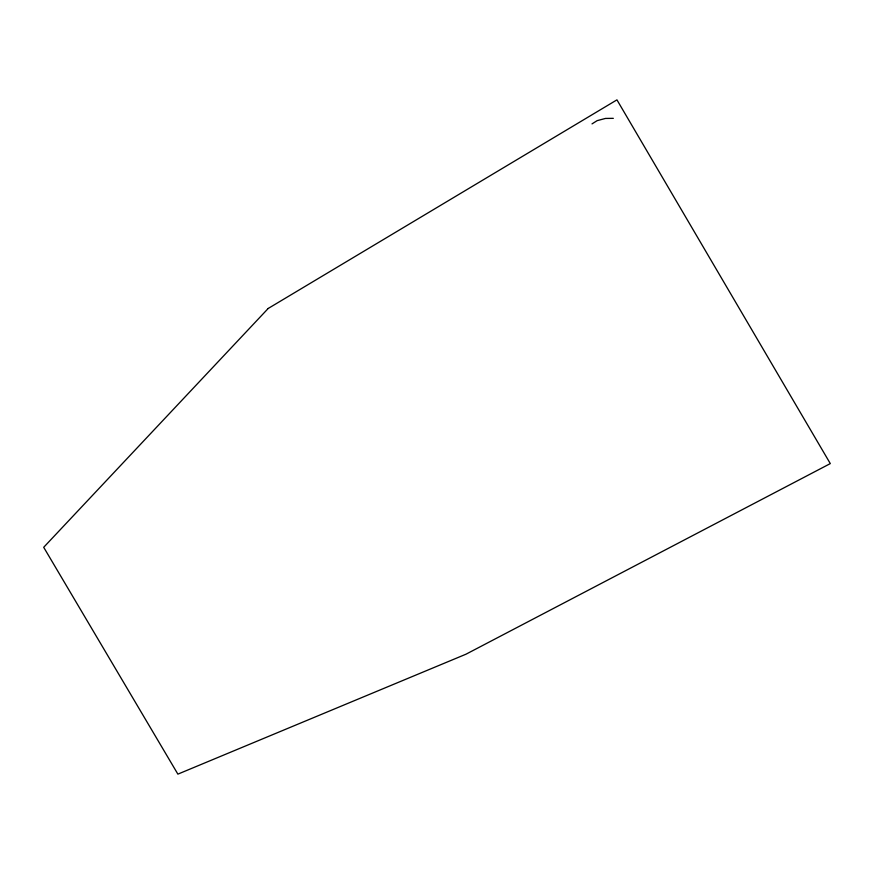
<?xml version="1.0" encoding="UTF-8"?>
<svg xmlns="http://www.w3.org/2000/svg" width="874" height="874" viewBox="0 0 874 874"><rect width="100%" height="100%" fill="white"/><g stroke="black" fill="none" stroke-linecap="round" stroke-linejoin="round"><path stroke-width="1.31" d="M592.015 123.89L597.15 120.645L605.464 118.438L613.329 118.34M268.198 308.467L43.7 547.299L177.881 774.135L466.017 654.189L830.3 463.591L616.946 99.865L268.198 308.467"/></g></svg>
